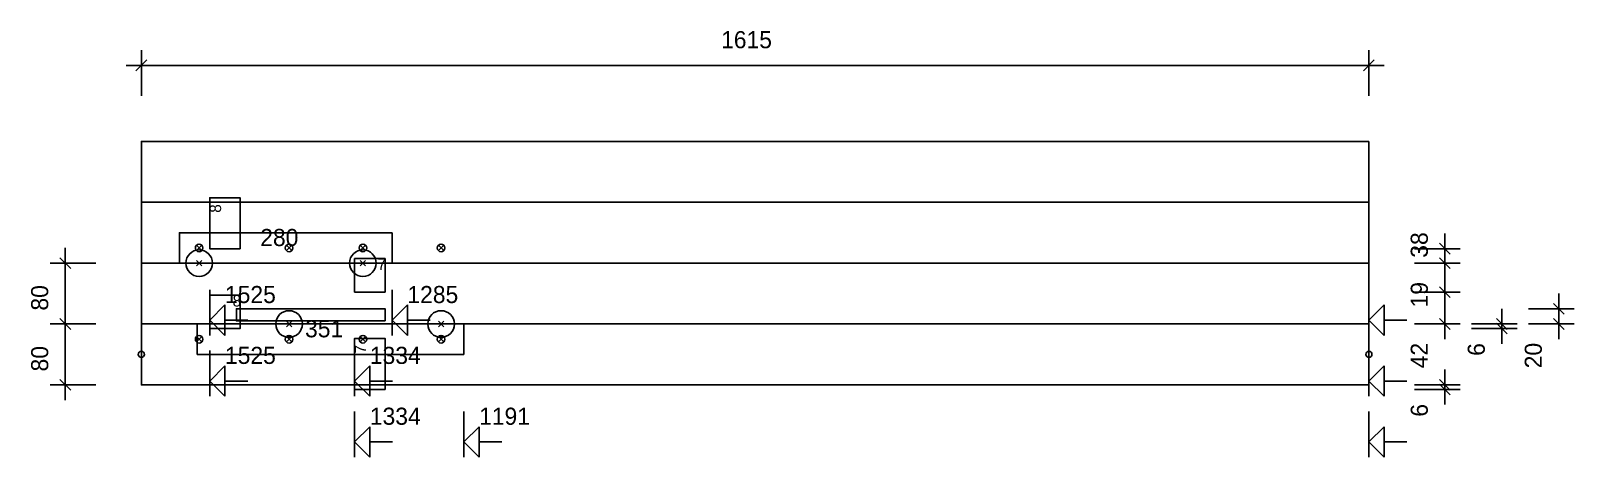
# Model space of a CAD drawing. Header units: millimetres. Extents: x -145 to 1885, y -95 to 465.
import ezdxf
from ezdxf.enums import TextEntityAlignment as Align

# ---------------------------------------------------------------- set-up
doc = ezdxf.new("R2010")
doc.units = ezdxf.units.MM
for name, color, linetype in [('1_SP1-2R', 7, 'CONTINUOUS'), ('CONTOUR', 7, 'CONTINUOUS'), ('CUT_RISER', 7, 'CONTINUOUS'), ('CUT_STEP', 7, 'CONTINUOUS'), ('CUT_STEPTEXT', 7, 'CONTINUOUS'), ('CUT_VANGTENON', 7, 'CONTINUOUS'), ('DIMLINES', 7, 'CONTINUOUS'), ('DIMLINESTEXT', 7, 'CONTINUOUS'), ('DRILLINGS', 7, 'CONTINUOUS')]:
    doc.layers.add(name, color=color, linetype=linetype)

msp = doc.modelspace()

# ---------------------------------------------------------------- linework, layer by layer
at = {"layer": '1_SP1-2R', "color": 0}
for centre in [(0, 40), (1615.001, 40)]:
    msp.add_circle(centre, 4, dxfattribs=at)
at = {"layer": 'CONTOUR', "color": 0, "linetype": '0'}
for points in [[(1615.001, 320), (1615.001, 240), (0, 240), (0, 320), (1615.001, 320)], [(1615.001, 240), (1615.001, 160), (0, 160), (0, 240), (1615.001, 240)], [(1615.001, 160), (1615.001, 80), (0, 80), (0, 160), (1615.001, 160)], [(1615.001, 80), (1615.001, 0), (0, 0), (0, 80), (1615.001, 80)]]:
    msp.add_lwpolyline(points, dxfattribs=at)
at = {"layer": 'CUT_RISER', "color": 1, "linetype": '1'}
msp.add_lwpolyline([(320.626, 83.999), (222.814, 83.999), (125.001, 83.999), (125.001, 99.999), (320.626, 99.999), (320.626, 83.999)], dxfattribs=at)
at = {"layer": 'CUT_STEP', "color": 1, "linetype": '1'}
for points in [[(90.001, 185), (90.001, 212.5), (90.001, 240), (90.001, 246), (130.001, 246), (130.001, 240), (130.001, 185), (130.001, 179), (90.001, 179), (90.001, 185)], [(280.626, 166), (300.626, 166), (320.626, 166), (320.626, 160), (320.626, 121.999), (280.626, 121.999), (280.626, 160), (280.626, 166)], [(90.001, 117.999), (110.001, 117.999), (130.001, 117.999), (130.001, 80), (130.001, 74), (90.001, 74), (90.001, 80), (90.001, 117.999)], [(280.626, 0), (280.626, 27.5), (280.626, 55), (280.626, 61), (320.626, 61), (320.626, 55), (320.626, 0), (320.626, -6), (280.626, -6), (280.626, 0)]]:
    msp.add_lwpolyline(points, dxfattribs=at)
at = {"layer": 'CUT_VANGTENON', "color": 1, "linetype": '1'}
for points in [[(330.002, 200), (190.001, 200), (50, 200), (50, 160), (330.002, 160), (330.002, 200)], [(424.36, 40), (248.945, 40), (73.53, 40), (73.53, 80), (424.36, 80), (424.36, 40)]]:
    msp.add_lwpolyline(points, dxfattribs=at)
at = {"layer": 'DIMLINES', "color": 0}
for p, q in [((7.071, 427.071), (-7.071, 412.929)), ((0, 440), (0, 380)), ((1622.072, 427.071), (1607.93, 412.929)), ((1615.001, 440), (1615.001, 380)), ((-20, 420), (1635.001, 420)), ((1707.93, 186.071), (1722.072, 171.929)), ((1715.001, 140), (1715.001, 199)), ((-107.071, 167.071), (-92.929, 152.929)), ((-100, 60), (-100, 180)), ((1735.001, 179), (1675.001, 179)), ((1707.93, 167.071), (1722.072, 152.929)), ((1707.93, 167.071), (1722.072, 152.929)), ((1715.001, 60), (1715.001, 180)), ((-120, 160), (-60, 160)), ((1735.001, 160), (1675.001, 160)), ((1735.001, 160), (1675.001, 160)), ((90.001, 65), (90.001, 125)), ((330.002, 65), (330.002, 125)), ((1615.001, 65), (1615.001, 125)), ((1735.001, 121.999), (1675.001, 121.999)), ((1707.93, 129.07), (1722.072, 114.928)), ((90.001, 85), (110.001, 105)), ((110.001, 65), (110.001, 105)), ((330.002, 85), (350.002, 105)), ((350.002, 65), (350.002, 105)), ((1615.001, 85), (1635.001, 105)), ((1635.001, 65), (1635.001, 105)), ((1857.93, 107.07), (1872.072, 92.928)), ((1865.001, 60), (1865.001, 119.999)), ((-107.071, 87.071), (-92.929, 72.929)), ((-107.071, 87.071), (-92.929, 72.929)), ((-100, -20), (-100, 100)), ((90.001, 85), (110.001, 65)), ((140.001, 85), (110.001, 85)), ((330.002, 85), (350.002, 65)), ((380.002, 85), (350.002, 85)), ((1615.001, 85), (1635.001, 65)), ((1665.001, 85), (1635.001, 85)), ((1707.93, 87.071), (1722.072, 72.929)), ((1782.93, 87.071), (1797.072, 72.929)), ((1790.001, 54), (1790.001, 100)), ((1885.001, 99.999), (1825.001, 99.999)), ((1857.93, 87.071), (1872.072, 72.929)), ((-120, 80), (-60, 80)), ((-120, 80), (-60, 80)), ((1735.001, 80), (1675.001, 80)), ((1810.001, 80), (1750.001, 80)), ((1810.001, 74), (1750.001, 74)), ((1782.93, 81.071), (1797.072, 66.929)), ((1885.001, 80), (1825.001, 80)), ((90.001, -15), (90.001, 45)), ((280.626, -15), (280.626, 45)), ((1615.001, -15), (1615.001, 45)), ((90.001, 5), (110.001, 25)), ((110.001, -15), (110.001, 25)), ((280.626, 5), (300.626, 25)), ((300.626, -15), (300.626, 25)), ((1615.001, 5), (1635.001, 25)), ((1635.001, -15), (1635.001, 25)), ((-120, 0), (-60, 0)), ((-107.071, 7.071), (-92.929, -7.071)), ((90.001, 5), (110.001, -15)), ((140.001, 5), (110.001, 5)), ((280.626, 5), (300.626, -15)), ((330.626, 5), (300.626, 5)), ((1615.001, 5), (1635.001, -15)), ((1665.001, 5), (1635.001, 5)), ((1735.001, 0), (1675.001, 0)), ((1707.93, 7.071), (1722.072, -7.071)), ((1707.93, 1.071), (1722.072, -13.071)), ((1715.001, -26), (1715.001, 20)), ((1735.001, -6), (1675.001, -6)), ((280.626, -95), (280.626, -35)), ((424.36, -95), (424.36, -35)), ((1615.001, -95), (1615.001, -35)), ((280.626, -75), (300.626, -55)), ((300.626, -95), (300.626, -55)), ((424.36, -75), (444.36, -55)), ((444.36, -95), (444.36, -55)), ((1615.001, -75), (1635.001, -55)), ((1635.001, -95), (1635.001, -55)), ((280.626, -75), (300.626, -95)), ((330.626, -75), (300.626, -75)), ((424.36, -75), (444.36, -95)), ((474.36, -75), (444.36, -75)), ((1615.001, -75), (1635.001, -95)), ((1665.001, -75), (1635.001, -75))]:
    msp.add_line(p, q, dxfattribs=at)
at = {"layer": 'DRILLINGS', "color": 3}
for p, q in [((79.585, 183.536), (72.514, 176.464)), ((72.515, 183.536), (79.584, 176.464)), ((197.896, 183.536), (190.825, 176.464)), ((190.826, 183.536), (197.895, 176.464)), ((295.041, 183.536), (287.97, 176.464)), ((287.971, 183.536), (295.04, 176.464)), ((397.896, 183.536), (390.825, 176.464)), ((390.826, 183.536), (397.895, 176.464)), ((79.585, 163.536), (72.514, 156.464)), ((72.515, 163.536), (79.584, 156.464)), ((295.041, 163.536), (287.97, 156.464)), ((287.971, 163.536), (295.04, 156.464)), ((197.896, 83.536), (190.825, 76.464)), ((190.826, 83.536), (197.895, 76.464)), ((397.896, 83.536), (390.825, 76.464)), ((390.826, 83.536), (397.895, 76.464)), ((79.585, 63.536), (72.514, 56.464)), ((72.515, 63.536), (79.584, 56.464)), ((197.896, 63.536), (190.825, 56.464)), ((190.826, 63.536), (197.895, 56.464)), ((295.041, 63.536), (287.97, 56.464)), ((287.971, 63.536), (295.04, 56.464)), ((397.896, 63.536), (390.825, 56.464)), ((390.826, 63.536), (397.895, 56.464))]:
    msp.add_line(p, q, dxfattribs=at)
for centre, radius in [((76.05, 180), 5), ((194.36, 180), 5), ((291.505, 180), 5), ((394.36, 180), 5), ((76.05, 160), 17.5), ((291.505, 160), 17.5), ((194.36, 80), 17.5), ((394.36, 80), 17.5), ((76.05, 60), 5), ((194.36, 60), 5), ((291.505, 60), 5), ((394.36, 60), 5)]:
    msp.add_circle(centre, radius, dxfattribs=at)

# ---------------------------------------------------------------- texts
at = {"layer": 'CUT_STEPTEXT'}
for s, p in [('8', (90.001, 226.25)), ('7', (280.626, 41.25))]:
    msp.add_text(s, height=15, rotation=90, dxfattribs=at).set_placement(p, align=Align.TOP_LEFT)
for s, p in [('7', (310.626, 166)), ('8', (120.001, 117.999))]:
    msp.add_text(s, height=15, dxfattribs=at).set_placement(p, align=Align.TOP_LEFT)
at = {"layer": 'DIMLINESTEXT'}
for s, p in [('1615', (762.739, 465)), ('280', (156.43, 205)), ('1525', (110.001, 130)), ('1285', (350.002, 130)), ('351', (215.374, 85)), ('1525', (110.001, 50)), ('1334', (300.626, 50)), ('1334', (300.626, -30)), ('1191', (444.36, -30))]:
    msp.add_text(s, height=22.5, dxfattribs=at).set_placement(p, align=Align.TOP_LEFT)
for s, p in [('38', (1670.001, 167.1)), ('80', (-145, 97.619)), ('19', (1670.001, 101.738)), ('80', (-145, 17.619)), ('42', (1670.001, 21.738)), ('6', (1745.001, 38.119)), ('20', (1820.001, 21.738)), ('6', (1670.001, -41.881))]:
    msp.add_text(s, height=22.5, rotation=90, dxfattribs=at).set_placement(p, align=Align.TOP_LEFT)

doc.saveas('drawing.dxf')
